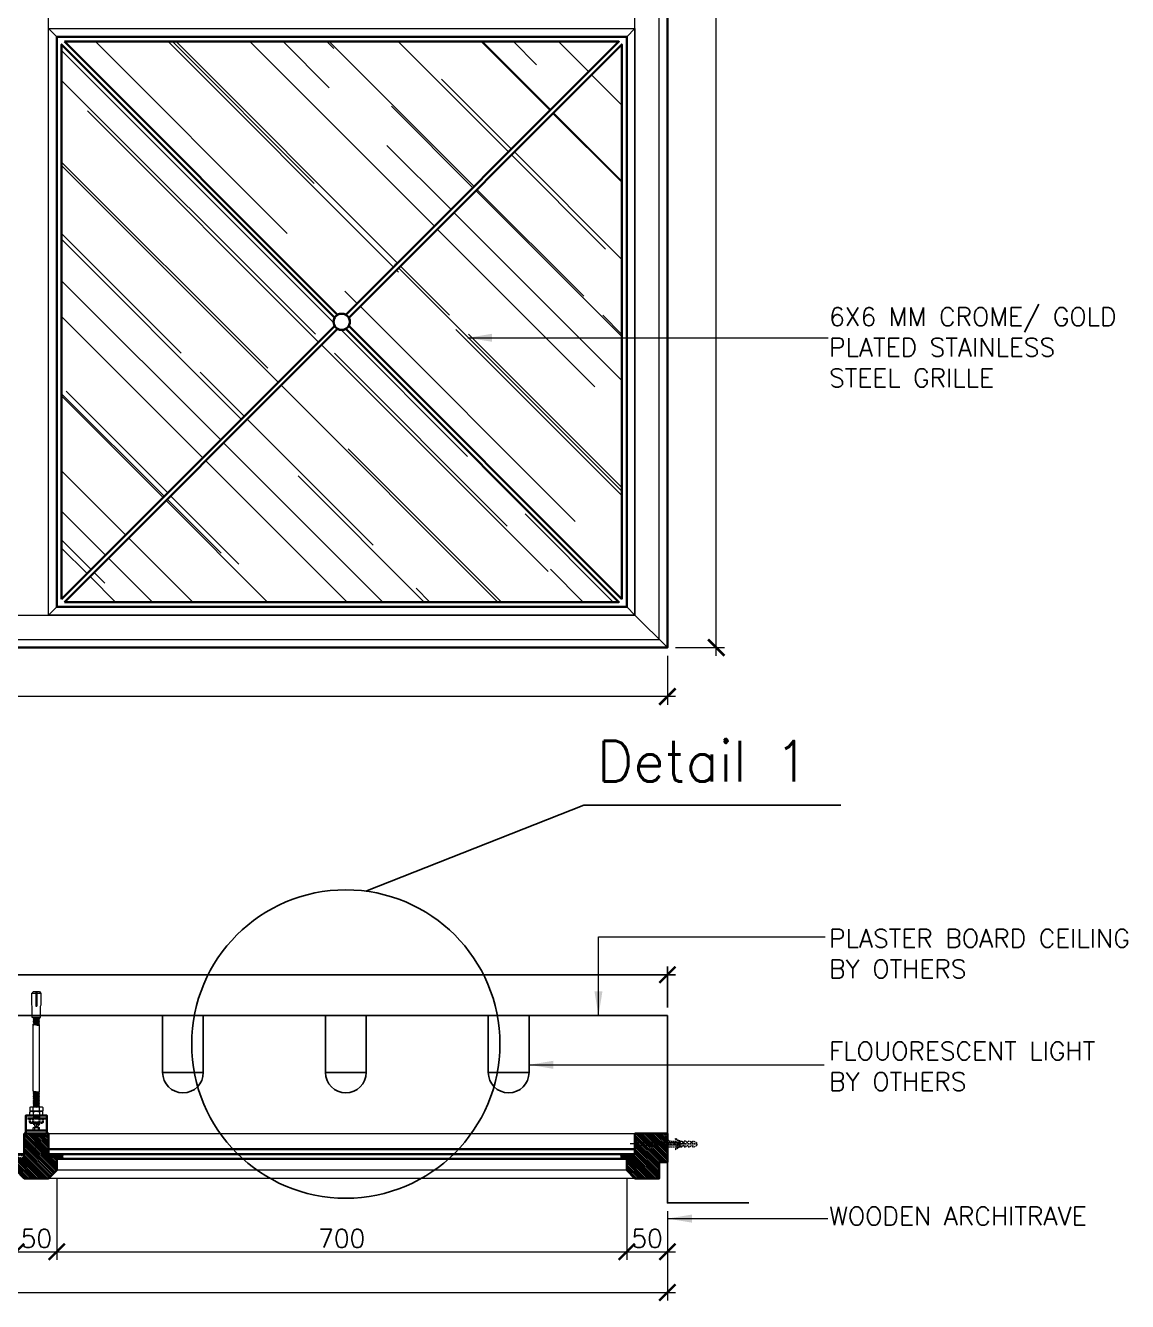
# Model space of a CAD drawing. Header units: inches. Extents: x 60936 to 69564, y 538 to 3853.
# Drawn here: x 62773 to 64127, y 740 to 2306 of the extents above; entities that cross this region are included whole.
import ezdxf

# ---------------------------------------------------------------- set-up
doc = ezdxf.new("R2010")
doc.units = ezdxf.units.IN
doc.header["$LTSCALE"] = 6
doc.header["$MEASUREMENT"] = 0
doc.header["$PDMODE"] = 35
doc.linetypes.add('DASHED2', pattern=[0.375, 0.25, -0.125])
doc.linetypes.add('HIDDEN', pattern=[0.375, 0.25, -0.125])
doc.layers.get('DEFPOINTS').update_dxf_attribs({"lineweight": 25})
for name, color, linetype, lineweight in [('CEILING', 141, 'Continuous', 30), ('DIM', 4, 'Continuous', 13), ('FURNITURE', 2, 'Continuous', 20), ('FURNITURE-1', 3, 'Continuous', 30), ('Hardware', 31, 'Continuous', 20), ('HATCH', 9, 'Continuous', 9), ('HATCH1', 4, 'Continuous', 30), ('LEADER', 42, 'Continuous', 13), ('SCREW', 4, 'Continuous', 5), ('Suspension', 4, 'Continuous', 13), ('TEXT', 250, 'Continuous', 30)]:
    doc.layers.add(name, color=color, linetype=linetype, lineweight=lineweight)
doc.styles.add('SKG-ROMANS', font='romans')
doc.dimstyles.new('SKG-10', dxfattribs={"dimscale": 10, "dimtxt": 2.25, "dimasz": 2, "dimexe": 1, "dimexo": 1, "dimgap": 0.5, "dimtad": 1, "dimdec": 0, "dimzin": 0, "dimdsep": 46, "dimtxsty": 'SKG-ROMANS', "dimblk1": 'ARCHTICK', "dimblk2": 'ARCHTICK', "dimsah": 1, "dimcen": 0.09, "dimdle": 1, "dimclrd": 256, "dimclre": 256, "dimclrt": 3, "dimadec": 0, "dimazin": 0, "dimtfac": 1, "dimtdec": 0, "dimtofl": 0, "dimtmove": 2, "dimatfit": 3, "dimldrblk": 'ARCHTICK', "dimfxl": 1, "dimtolj": 1, "dimtzin": 0, "dimlwd": -1, "dimlwe": -1, "dimarcsym": 0})
doc.dimstyles.new('SKG-T10', dxfattribs={"dimscale": 10, "dimtxt": 2.5, "dimasz": 3, "dimexe": 1, "dimexo": 1, "dimgap": 0.09, "dimtad": 0, "dimdec": 0, "dimzin": 0, "dimdsep": 46, "dimtxsty": 'SKG-ROMANS', "dimcen": 0.09, "dimdle": 1, "dimclrd": 256, "dimclre": 256, "dimclrt": 3, "dimadec": 0, "dimazin": 0, "dimtfac": 1, "dimtdec": 0, "dimtofl": 0, "dimtmove": 2, "dimatfit": 3, "dimfxl": 1, "dimtolj": 1, "dimtzin": 0, "dimlwd": -1, "dimlwe": -1, "dimarcsym": 0})
pattern_1 = [(135, (0, 452.947), (-1.060660172, -1.060660172), [])]
pattern_2 = [(45, (-61661.59, -1942.37), (84.85281, 226.27417), [1500, -200, 500, -100]), (45, (-61602.9, -1812.97), (-164.75588, 23.33452), [300, -33, 600, -75]), (45, (-61686.34, -1846.91), (320.31937, 415.07168), [800, -140, 400, -100])]

# ---------------------------------------------------------------- blocks, each defined once
blk = doc.blocks.new('X-NAIL')
at = {"layer": 'Hardware'}
for p, q in [((-1.3, 2.3), (-1.3, 2.7)), ((-1.3, 2.3), (-0.6, 2.3)), ((-1.3, 1.5), (-0.6, 1.5)), ((-1.3, 1.5), (-1.3, 1.1)), ((-0.6, 1.5), (-0.6, 2.3)), ((-0.2, 3.8), (0, 3.8)), ((-0.2, 0), (0, 0)), ((0, 0), (0, 3.8)), ((0, 2.6), (13.3, 2.6)), ((0, 1.2), (13.3, 1.2)), ((12.8, 2.6), (13, 3.1)), ((13, 3.1), (14, 1.2)), ((13.3, 2.6), (14.8, 1.9)), ((13.3, 1.2), (14.8, 1.9)), ((14, 1.2), (14.2, 1.7))]:
    blk.add_line(p, q, dxfattribs=at)
for points in [[(0, 2.7), (1, 0.7), (1.3, 1.2)], [(0, 1.1), (0.1, 1.2)], [(0.8, 2.6), (1, 3.1), (2.2, 0.7), (2.5, 1.2)], [(2, 2.6), (2.2, 3.1), (3.4, 0.7), (3.7, 1.2)], [(3.2, 2.6), (3.4, 3.1), (4.6, 0.7), (4.9, 1.2)], [(4.4, 2.6), (4.6, 3.1), (5.8, 0.7), (6.1, 1.2)], [(5.6, 2.6), (5.8, 3.1), (7, 0.7), (7.3, 1.2)], [(6.8, 2.6), (7, 3.1), (8.2, 0.7), (8.5, 1.2)], [(8, 2.6), (8.2, 3.1), (9.4, 0.7), (9.7, 1.2)], [(9.2, 2.6), (9.4, 3.1), (10.6, 0.7), (10.9, 1.2)], [(10.4, 2.6), (10.6, 3.1), (11.8, 0.7), (12.1, 1.2)], [(11.6, 2.6), (11.8, 3.1), (13, 0.7), (13.3, 1.2)]]:
    blk.add_lwpolyline(points, dxfattribs=at)
for centre, start, end in [((-0.2, 2.7), 89.9474, 179.6918), ((-0.2, 1.1), 180.3082, 270.0526)]:
    blk.add_arc(centre, 1.13, start, end, dxfattribs=at)
blk = doc.blocks.new('_ARCHTICK')
at = {"color": 0, "linetype": 'ByBlock', "ltscale": 10, "const_width": 0.15}
blk.add_lwpolyline([(-0.5, -0.5), (0.5, 0.5)], dxfattribs=at)
blk = doc.blocks.new('*D14')
at = {"layer": 'DEFPOINTS', "color": 0, "transparency": 16777216}
for p in [(62761.6, 900.8), (62811.6, 900.8), (62811.6, 800.8)]:
    blk.add_point(p, dxfattribs=at)
at = {"layer": 'DIM', "transparency": 16777216}
for p, q in [((62761.6, 890.8), (62761.6, 790.8)), ((62811.6, 890.8), (62811.6, 790.8)), ((62751.6, 800.8), (62821.6, 800.8))]:
    blk.add_line(p, q, dxfattribs=at)
at = {"layer": 'DIM', "transparency": 16777216, "xscale": 20, "yscale": 20, "zscale": 20, "rotation": 180}
blk.add_blockref('_ARCHTICK', (62761.6, 800.8), dxfattribs=at)
at = {"layer": 'DIM', "transparency": 16777216, "xscale": 20, "yscale": 20, "zscale": 20}
blk.add_blockref('_ARCHTICK', (62811.6, 800.8), dxfattribs=at)
at = {"layer": 'DIM', "color": 3, "transparency": 16777216, "insert": (62786.6, 817.1), "char_height": 22.5, "attachment_point": 5, "style": 'SKG-ROMANS'}
blk.add_mtext('\\A1;50', dxfattribs=at)
blk = doc.blocks.new('*D15')
at = {"layer": 'DEFPOINTS', "color": 0, "transparency": 16777216}
for p in [(62811.6, 900.8), (63511.6, 900.8), (63511.6, 800.8)]:
    blk.add_point(p, dxfattribs=at)
at = {"layer": 'DIM', "transparency": 16777216}
for p, q in [((62811.6, 890.8), (62811.6, 790.8)), ((63511.6, 890.8), (63511.6, 790.8)), ((62801.6, 800.8), (63521.6, 800.8))]:
    blk.add_line(p, q, dxfattribs=at)
at = {"layer": 'DIM', "transparency": 16777216, "xscale": 20, "yscale": 20, "zscale": 20, "rotation": 180}
blk.add_blockref('_ARCHTICK', (62811.6, 800.8), dxfattribs=at)
at = {"layer": 'DIM', "transparency": 16777216, "xscale": 20, "yscale": 20, "zscale": 20}
blk.add_blockref('_ARCHTICK', (63511.6, 800.8), dxfattribs=at)
at = {"layer": 'DIM', "color": 3, "transparency": 16777216, "insert": (63161.6, 817.1), "char_height": 22.5, "attachment_point": 5, "style": 'SKG-ROMANS'}
blk.add_mtext('\\A1;700', dxfattribs=at)
blk = doc.blocks.new('*D16')
at = {"layer": 'DEFPOINTS', "color": 0, "transparency": 16777216}
for p in [(63511.6, 900.8), (63561.6, 860.8), (63561.6, 800.8)]:
    blk.add_point(p, dxfattribs=at)
at = {"layer": 'DIM', "transparency": 16777216}
for p, q in [((63511.6, 890.8), (63511.6, 790.8)), ((63561.6, 850.8), (63561.6, 790.8)), ((63501.6, 800.8), (63571.6, 800.8))]:
    blk.add_line(p, q, dxfattribs=at)
at = {"layer": 'DIM', "transparency": 16777216, "xscale": 20, "yscale": 20, "zscale": 20, "rotation": 180}
blk.add_blockref('_ARCHTICK', (63511.6, 800.8), dxfattribs=at)
at = {"layer": 'DIM', "transparency": 16777216, "xscale": 20, "yscale": 20, "zscale": 20}
blk.add_blockref('_ARCHTICK', (63561.6, 800.8), dxfattribs=at)
at = {"layer": 'DIM', "color": 3, "transparency": 16777216, "insert": (63536.6, 817.1), "char_height": 22.5, "attachment_point": 5, "style": 'SKG-ROMANS'}
blk.add_mtext('\\A1;50', dxfattribs=at)
blk = doc.blocks.new('*D13')
at = {"layer": 'DEFPOINTS', "color": 0, "transparency": 16777216}
for p in [(61261.6, 860.8), (63561.6, 860.8), (63561.6, 750.8)]:
    blk.add_point(p, dxfattribs=at)
at = {"layer": 'DIM', "transparency": 16777216}
for p, q in [((61261.6, 850.8), (61261.6, 740.8)), ((63561.6, 850.8), (63561.6, 740.8)), ((61251.6, 750.8), (63571.6, 750.8))]:
    blk.add_line(p, q, dxfattribs=at)
at = {"layer": 'DIM', "transparency": 16777216, "xscale": 20, "yscale": 20, "zscale": 20, "rotation": 180}
blk.add_blockref('_ARCHTICK', (61261.6, 750.8), dxfattribs=at)
at = {"layer": 'DIM', "transparency": 16777216, "xscale": 20, "yscale": 20, "zscale": 20}
blk.add_blockref('_ARCHTICK', (63561.6, 750.8), dxfattribs=at)
at = {"layer": 'DIM', "color": 3, "transparency": 16777216, "insert": (62411.6, 767.1), "char_height": 22.5, "attachment_point": 5, "style": 'SKG-ROMANS'}
blk.add_mtext('\\A1;2300', dxfattribs=at)
blk = doc.blocks.new('A$C713616CD')
for p, q in [((0, 7), (1, 8)), ((0, 1), (0, 7)), ((0, 1), (1, 0)), ((1, 8), (24, 8)), ((1, 0), (24, 0)), ((6.5, 7), (6.5, 1)), ((18.5, 7), (18.5, 1)), ((25, 7), (24, 8)), ((25, 1), (24, 0)), ((25, 1), (25, 7))]:
    blk.add_line(p, q)
for centre, radius, start, end in [((3.3, 2.4), 5.6, 54.5153, 125.4847), ((3.3, 5.6), 5.6, 234.5153, 305.4847), ((12.5, -10.5), 18.5, 71.0754, 108.9246), ((12.5, 18.5), 18.5, 251.0754, 288.9246), ((21.8, 2.4), 5.6, 54.5153, 125.4847), ((21.8, 5.6), 5.6, 234.5153, 305.4847)]:
    blk.add_arc(centre, radius, start, end)
blk = doc.blocks.new('g.i hanger-1a')
at = {"layer": 'SCREW'}
h = blk.add_hatch(color=256, dxfattribs=at)
h.paths.add_polyline_path([(13.4, 156.3), (12.8, 156.3), (12.8, 172.6), (13.4, 172.6)])
h.paths.add_polyline_path([(12.2, 172.6), (12.8, 172.6), (12.8, 156.3), (12.2, 156.3)])
h.paths.add_polyline_path([(12.2, 174.5), (12.8, 174.5), (12.8, 172.6), (12.2, 172.6)])
h.paths.add_polyline_path([(13.4, 172.6), (12.8, 172.6), (12.8, 174.5), (13.4, 174.5)])
at = {"layer": 'CEILING', "color": 1, "linetype": 'HIDDEN'}
for p, q in [((0, 18.6), (25.6, 18.6)), ((4.8, 17.9), (5.5, 18.6)), ((4.8, 14.1), (4.8, 17.9)), ((9.9, 21.4), (9, 22.4)), ((9, 22.4), (16.6, 21.4)), ((9.9, 21.4), (9, 20.5)), ((9, 20.5), (9.9, 21.4)), ((9, 20.5), (9, 20.5)), ((9, 20.5), (16.6, 19.5)), ((9.9, 19.5), (9, 20.5)), ((9.9, 19.5), (9, 18.6)), ((9, 18.6), (9.9, 19.5)), ((9.9, 19.5), (9, 18.6)), ((9, 17.9), (9, 14.1)), ((9.9, 21.4), (15.7, 20.5)), ((9.9, 21.4), (15.7, 20.5)), ((9.9, 19.5), (15.7, 18.6)), ((9.9, 19.5), (15.7, 18.6)), ((9.9, 19.5), (15.7, 18.6)), ((16.6, 21.4), (15.7, 22.4)), ((15.7, 20.5), (16.6, 21.4)), ((15.7, 20.5), (16.6, 21.4)), ((16.6, 19.5), (15.7, 20.5)), ((15.7, 18.6), (16.6, 19.5)), ((16.6, 17.9), (16.6, 14.1)), ((20.8, 17.9), (20.1, 18.6)), ((20.8, 14.1), (20.8, 17.9)), ((4.8, 14.1), (5.5, 13.4)), ((20.1, 13.4), (5.5, 13.4)), ((9, 13.4), (16.6, 12.5)), ((9.9, 12.5), (9, 13.4)), ((9.9, 12.5), (15.7, 11.5)), ((9.9, 12.5), (15.7, 11.5)), ((9.9, 12.5), (15.7, 11.5)), ((9.9, 12.5), (9.9, 10.4)), ((15.7, 10.4), (9.9, 10.4)), ((16.6, 12.5), (15.7, 13.4)), ((15.7, 11.5), (16.6, 12.5)), ((15.7, 11.5), (16.6, 12.5)), ((15.7, 11.5), (16.6, 12.5)), ((15.7, 11.5), (15.7, 10.4)), ((20.8, 14.1), (20.1, 13.4))]:
    blk.add_line(p, q, dxfattribs=at)
at = {"layer": 'CEILING', "color": 1}
blk.add_line((9, 17.9), (9, 17.9), dxfattribs=at)
at = {"layer": 'CEILING'}
blk.add_lwpolyline([(25.6, 3.8), (25.6, 22.4), (0, 22.4), (0, 3.8)], dxfattribs=at)
blk.add_lwpolyline([(25.6, 0), (0, 0), (0, 3.8), (25.6, 3.8)], close=True, dxfattribs=at)
at = {"layer": 'CEILING', "color": 1, "linetype": 'HIDDEN'}
for centre, radius, start, end in [((6.9, 15), 3.58, 54.5153, 125.4847), ((12.8, 6.7), 11.8, 71.0754, 108.9246), ((18.7, 15), 3.58, 54.5153, 125.4847), ((6.9, 17), 3.58, 234.5153, 305.4847), ((12.8, 25.3), 11.8, 251.0754, 288.9246), ((18.7, 17), 3.58, 234.5153, 305.4847)]:
    blk.add_arc(centre, radius, start, end, dxfattribs=at)
at = {"layer": 'SCREW'}
for p, q in [((7, 158.3), (7, 172.6)), ((7, 172.6), (18.6, 172.6)), ((9, 174.5), (16.6, 174.5)), ((12.2, 174.5), (12.2, 156.3)), ((12.8, 174.5), (12.8, 156.3)), ((13.4, 174.5), (13.4, 156.3)), ((18.6, 158.3), (18.6, 172.6)), ((7.7, 156.3), (7, 158.3)), ((17.9, 156.3), (18.6, 158.3)), ((7.7, 142.5), (7.7, 156.3)), ((9, 142.5), (7.7, 142.5)), ((9.9, 141.5), (9, 142.5)), ((9, 142.5), (16.6, 141.5)), ((16.6, 142.5), (9, 142.5)), ((9.9, 141.5), (9, 140.6)), ((9, 140.6), (9.9, 141.5)), ((9.9, 141.5), (15.7, 140.6)), ((9.9, 141.5), (15.7, 140.6)), ((12.2, 156.3), (13.4, 156.3)), ((15.7, 140.6), (16.6, 141.5)), ((15.7, 140.6), (16.6, 141.5)), ((16.6, 142.5), (17.9, 142.5)), ((16.6, 141.5), (16.6, 142.5)), ((17.9, 142.5), (17.9, 156.3)), ((9, 140.6), (9, 140.6)), ((9.9, 139.6), (9, 140.6)), ((9, 140.6), (16.6, 139.6)), ((9, 138.6), (9.9, 139.6)), ((9.9, 137.7), (9, 138.6)), ((9.9, 137.7), (9, 138.6)), ((9, 138.6), (16.6, 137.7)), ((9, 138.6), (16.6, 137.7)), ((9.9, 137.7), (9, 136.7)), ((9, 136.7), (9.9, 137.7)), ((9.9, 137.7), (9, 136.7)), ((9, 136.7), (9, 136.7)), ((9.9, 135.8), (9, 136.7)), ((9, 136.7), (16.6, 135.8)), ((9, 134.8), (9.9, 135.8)), ((9.9, 133.8), (9, 134.8)), ((9, 134.8), (16.6, 133.8)), ((9, 52.3), (9, 134.4)), ((9.9, 133.8), (9, 132.9)), ((9, 132.9), (9.9, 133.8)), ((9.9, 139.6), (15.7, 138.6)), ((9.9, 137.7), (15.7, 136.7)), ((9.9, 137.7), (15.7, 136.7)), ((9.9, 137.7), (15.7, 136.7)), ((9.9, 135.8), (15.7, 134.8)), ((9.9, 133.8), (15.7, 132.9)), ((9.9, 133.8), (15.7, 132.9)), ((16.6, 139.6), (15.7, 140.6)), ((15.7, 138.6), (16.6, 139.6)), ((16.6, 137.7), (15.7, 138.6)), ((16.6, 137.7), (15.7, 138.6)), ((15.7, 136.7), (16.6, 137.7)), ((15.7, 136.7), (16.6, 137.7)), ((15.7, 136.7), (16.6, 137.7)), ((16.6, 135.8), (15.7, 136.7)), ((15.7, 134.8), (16.6, 135.8)), ((16.6, 133.8), (15.7, 134.8)), ((15.7, 132.9), (16.6, 133.8)), ((15.7, 132.9), (16.6, 133.8)), ((16.6, 51.3), (16.6, 133.4)), ((7.2, 4.5), (18.4, 4.5)), ((7.2, 3.8), (7.2, 4.5)), ((8.8, 7), (9.1, 7.4)), ((8.8, 4.5), (8.8, 7)), ((9.1, 7.4), (16.5, 7.4)), ((11.1, 8.2), (10.5, 7.7)), ((12.8, 7.4), (10.5, 7.7)), ((10.5, 7.7), (10.8, 7.4)), ((15.1, -0.6), (10.5, 0)), ((15.1, -0.6), (10.5, 0)), ((10.5, 0), (11.1, -0.6)), ((10.5, 0), (11.1, -0.6)), ((15.1, -0.6), (10.5, 0)), ((10.6, 7), (10.6, 4.5)), ((11.1, 8.9), (14.5, 8.9)), ((11.1, 8.2), (11.1, 8.9)), ((14.5, 7.7), (11.1, 8.2)), ((14.5, 7.7), (14.5, 8.9)), ((14.5, 7.7), (14.8, 7.4)), ((14.5, 0), (15.1, -0.6)), ((14.5, 0), (15.1, -0.6)), ((14.7, 6.2), (14.7, 6.2)), ((14.7, 4.3), (14.7, 4.3)), ((15, 7), (15, 4.5)), ((16.8, 7), (16.5, 7.4)), ((16.8, 4.5), (16.8, 7)), ((18.4, 3.8), (18.4, 4.5)), ((11.1, -0.6), (10.5, -1.2)), ((11.1, -0.6), (10.5, -1.2)), ((10.5, -1.2), (11.1, -1.7)), ((15.1, -1.7), (10.5, -1.2)), ((11.1, -1.7), (10.5, -2.3)), ((10.5, -2.3), (11.1, -2.9)), ((15.1, -2.9), (10.5, -2.3)), ((11.1, -2.9), (10.5, -3.5)), ((11.1, -2.9), (10.5, -3.5)), ((11.1, -2.9), (10.5, -3.5)), ((10.5, -3.5), (11.1, -4)), ((10.5, -3.5), (11.1, -4)), ((15.1, -4), (10.5, -3.5)), ((15.1, -4), (10.5, -3.5)), ((11.1, -4), (10.5, -4.6)), ((10.5, -4.6), (11.1, -5.2)), ((15.1, -5.2), (10.5, -4.6)), ((11.1, -5.2), (10.5, -5.8)), ((11.1, -5.2), (10.5, -5.8)), ((10.5, -5.8), (11.1, -6.3)), ((15.1, -6.3), (10.5, -5.8)), ((11.1, -6.3), (10.5, -6.9)), ((10.5, -6.9), (11.1, -7.5)), ((15.1, -7.5), (10.5, -6.9)), ((11.1, -7.5), (10.5, -8.1)), ((11.1, -7.5), (10.5, -8.1)), ((10.5, -8.1), (11.1, -8.6)), ((15.1, -8.6), (10.5, -8.1)), ((11.1, -8.6), (10.5, -9.2)), ((10.5, -9.2), (11.1, -9.8)), ((15.1, -9.8), (10.5, -9.2)), ((11.1, -9.8), (10.5, -10.4)), ((11.1, -9.8), (10.5, -10.4)), ((10.5, -10.4), (11.1, -10.9)), ((15.1, -10.9), (10.5, -10.4)), ((11.1, -10.9), (10.5, -11.5)), ((10.5, -11.5), (11.1, -12.1)), ((15.1, -12.1), (10.5, -11.5)), ((11.1, -12.1), (10.5, -12.7)), ((11.1, -12.1), (10.5, -12.7)), ((11.1, -12.1), (10.5, -12.7)), ((10.5, -12.7), (11.1, -13.2)), ((10.5, -12.7), (11.1, -13.2)), ((15.1, -13.2), (10.5, -12.7)), ((15.1, -13.2), (10.5, -12.7)), ((11.1, -13.2), (10.5, -13.8)), ((15.1, -14.4), (10.5, -13.8)), ((12.9, -17.6), (10.5, -13.8)), ((14.5, -1.2), (11.1, -0.6)), ((14.5, -1.2), (11.1, -0.6)), ((14.5, -2.3), (11.1, -1.7)), ((14.5, -3.5), (11.1, -2.9)), ((14.5, -3.5), (11.1, -2.9)), ((14.5, -3.5), (11.1, -2.9)), ((14.5, -4.6), (11.1, -4)), ((14.5, -5.8), (11.1, -5.2)), ((14.5, -5.8), (11.1, -5.2)), ((14.5, -6.9), (11.1, -6.3)), ((14.5, -8.1), (11.1, -7.5)), ((14.5, -8.1), (11.1, -7.5)), ((14.5, -9.2), (11.1, -8.6)), ((14.5, -10.4), (11.1, -9.8)), ((14.5, -10.4), (11.1, -9.8)), ((14.5, -11.5), (11.1, -10.9)), ((14.5, -12.7), (11.1, -12.1)), ((14.5, -12.7), (11.1, -12.1)), ((14.5, -12.7), (11.1, -12.1)), ((14.5, -13.8), (11.1, -13.2)), ((15.1, -14.4), (12.9, -17.6)), ((15.1, -0.6), (14.5, -1.2)), ((14.5, -1.2), (15.1, -0.6)), ((14.5, -1.2), (15.1, -1.7)), ((15.1, -1.7), (14.5, -2.3)), ((14.5, -2.3), (15.1, -2.9)), ((14.5, -3.5), (15.1, -2.9)), ((15.1, -2.9), (14.5, -3.5)), ((14.5, -3.5), (15.1, -2.9)), ((14.5, -3.5), (15.1, -4)), ((14.5, -3.5), (15.1, -4)), ((15.1, -4), (14.5, -4.6)), ((14.5, -4.6), (15.1, -5.2)), ((15.1, -5.2), (14.5, -5.8)), ((14.5, -5.8), (15.1, -5.2)), ((14.5, -5.8), (15.1, -6.3)), ((15.1, -6.3), (14.5, -6.9)), ((14.5, -6.9), (15.1, -7.5)), ((15.1, -7.5), (14.5, -8.1)), ((14.5, -8.1), (15.1, -7.5)), ((14.5, -8.1), (15.1, -8.6)), ((15.1, -8.6), (14.5, -9.2)), ((14.5, -9.2), (15.1, -9.8)), ((15.1, -9.8), (14.5, -10.4)), ((14.5, -10.4), (15.1, -9.8)), ((14.5, -10.4), (15.1, -10.9)), ((15.1, -10.9), (14.5, -11.5)), ((14.5, -11.5), (15.1, -12.1)), ((14.5, -12.7), (15.1, -12.1)), ((15.1, -12.1), (14.5, -12.7)), ((14.5, -12.7), (15.1, -12.1)), ((14.5, -12.7), (15.1, -13.2)), ((14.5, -12.7), (15.1, -13.2)), ((15.1, -13.2), (14.5, -13.8)), ((14.5, -13.8), (15.1, -14.4)), ((15.1, -0.6), (15.1, -0.6)), ((15.1, -5.2), (15.1, -5.2)), ((15.1, -7.5), (15.1, -7.5)), ((15.1, -9.8), (15.1, -9.8)), ((15.1, -12.1), (15.1, -12.1))]:
    blk.add_line(p, q, dxfattribs=at)
for centre, radius, start, end in [((6.5, 175), 2.49, 281.9471, 348.0529), ((19.1, 175), 2.49, 191.9471, 258.0529), ((9.7, 6), 1.33, 48.5738, 131.4262), ((12.8, -0.6), 8, 73.7398, 106.2602), ((15.9, 6), 1.33, 48.5738, 131.4262)]:
    blk.add_arc(centre, radius, start, end, dxfattribs=at)
at = {"layer": 'Suspension'}
for p, q in [((9.9, 51.3), (9, 52.3)), ((9, 52.3), (16.6, 51.3)), ((9, 50.4), (9.9, 51.3)), ((9.9, 49.4), (9, 50.4)), ((9.9, 49.4), (9, 50.4)), ((9, 50.4), (16.6, 49.4)), ((9, 50.4), (16.6, 49.4)), ((9.9, 49.4), (9, 48.5)), ((9, 48.5), (9.9, 49.4)), ((9.9, 49.4), (9, 48.5)), ((9, 48.5), (9, 48.5)), ((9.9, 47.5), (9, 48.5)), ((9, 48.5), (16.6, 47.5)), ((9, 46.5), (9.9, 47.5)), ((9.9, 51.3), (15.7, 50.4)), ((9.9, 49.4), (15.7, 48.5)), ((9.9, 49.4), (15.7, 48.5)), ((9.9, 49.4), (15.7, 48.5)), ((9.9, 47.5), (15.7, 46.5)), ((15.7, 50.4), (16.6, 51.3)), ((16.6, 49.4), (15.7, 50.4)), ((16.6, 49.4), (15.7, 50.4)), ((15.7, 48.5), (16.6, 49.4)), ((15.7, 48.5), (16.6, 49.4)), ((15.7, 48.5), (16.6, 49.4)), ((16.6, 47.5), (15.7, 48.5)), ((15.7, 46.5), (16.6, 47.5)), ((9.9, 45.6), (9, 46.5)), ((9, 46.5), (16.6, 45.6)), ((9.9, 45.6), (9, 44.6)), ((9, 44.6), (9.9, 45.6)), ((9, 44.6), (9, 44.6)), ((9, 44.6), (16.6, 43.7)), ((9.9, 43.7), (9, 44.6)), ((9.9, 43.7), (9, 44.6)), ((9.9, 43.7), (9, 42.7)), ((9, 42.7), (9.9, 43.7)), ((9.9, 43.7), (9, 42.7)), ((9, 42.7), (9, 42.7)), ((9.9, 41.7), (9, 42.7)), ((9, 42.7), (16.6, 41.7)), ((9, 40.8), (9.9, 41.7)), ((9.9, 39.8), (9, 40.8)), ((9, 40.8), (16.6, 39.8)), ((9.9, 39.8), (9, 38.9)), ((9, 38.9), (9.9, 39.8)), ((9, 38.9), (9, 38.9)), ((9, 38.9), (16.6, 37.9)), ((9.9, 37.9), (9, 38.9)), ((9.9, 37.9), (9, 36.9)), ((9, 36.9), (9.9, 37.9)), ((9.9, 37.9), (9, 36.9)), ((9, 36.9), (9, 36.9)), ((9.9, 36), (9, 36.9)), ((9, 36.9), (16.6, 36)), ((9, 35), (9.9, 36)), ((9.9, 34.1), (9, 35)), ((9, 35), (16.6, 34.1)), ((9.9, 34.1), (9, 33.1)), ((9, 33.1), (9.9, 34.1)), ((9, 33.1), (9, 33.1)), ((9, 33.1), (12.8, 32.6)), ((9.4, 32.6), (9, 33.1)), ((9.9, 45.6), (15.7, 44.6)), ((9.9, 45.6), (15.7, 44.6)), ((9.9, 43.7), (15.7, 42.7)), ((9.9, 43.7), (15.7, 42.7)), ((9.9, 43.7), (15.7, 42.7)), ((9.9, 41.7), (15.7, 40.8)), ((9.9, 39.8), (15.7, 38.9)), ((9.9, 39.8), (15.7, 38.9)), ((9.9, 37.9), (15.7, 36.9)), ((9.9, 37.9), (15.7, 36.9)), ((9.9, 37.9), (15.7, 36.9)), ((9.9, 36), (15.7, 35)), ((9.9, 34.1), (15.7, 33.1)), ((9.9, 34.1), (15.7, 33.1)), ((16.6, 45.6), (15.7, 46.5)), ((15.7, 44.6), (16.6, 45.6)), ((15.7, 44.6), (16.6, 45.6)), ((16.6, 43.7), (15.7, 44.6)), ((15.7, 42.7), (16.6, 43.7)), ((15.7, 42.7), (16.6, 43.7)), ((15.7, 42.7), (16.6, 43.7)), ((16.6, 41.7), (15.7, 42.7)), ((15.7, 40.8), (16.6, 41.7)), ((16.6, 39.8), (15.7, 40.8)), ((15.7, 38.9), (16.6, 39.8)), ((15.7, 38.9), (16.6, 39.8)), ((16.6, 37.9), (15.7, 38.9)), ((15.7, 36.9), (16.6, 37.9)), ((15.7, 36.9), (16.6, 37.9)), ((15.7, 36.9), (16.6, 37.9)), ((16.6, 36), (15.7, 36.9)), ((15.7, 35), (16.6, 36)), ((16.6, 34.1), (15.7, 35)), ((15.7, 33.1), (16.6, 34.1)), ((15.7, 33.1), (16.6, 34.1)), ((16.1, 32.6), (15.7, 33.1))]:
    blk.add_line(p, q, dxfattribs=at)
at = {"layer": 'Suspension', "xscale": 0.6399999999994179, "yscale": 0.6399999999994179, "zscale": 0.6399999999994179, "rotation": 180}
blk.add_blockref('A$C713616CD', (20.8, 32.6), dxfattribs=at)
at = {"layer": 'Suspension', "extrusion": (0, 0, -1), "xscale": 0.6399999999994179, "yscale": 0.6399999999994179, "zscale": -0.6400000000000001}
blk.add_blockref('A$C713616CD', (-20.8, 22.4), dxfattribs=at)
blk = doc.blocks.new('*D42')
at = {"color": 2, "transparency": 16777216}
for p, q in [((61261.6, 1100.8), (61261.6, 1150.8)), ((63561.6, 1100.8), (63561.6, 1150.8)), ((61251.6, 1140.8), (63571.6, 1140.8))]:
    blk.add_line(p, q, dxfattribs=at)
at = {"layer": 'DEFPOINTS', "color": 0, "transparency": 16777216}
for p in [(63561.6, 1140.8), (61261.6, 1090.8), (63561.6, 1090.8)]:
    blk.add_point(p, dxfattribs=at)
at = {"color": 2, "transparency": 16777216, "xscale": 20, "yscale": 20, "zscale": 20, "rotation": 180}
blk.add_blockref('_ARCHTICK', (61261.6, 1140.8), dxfattribs=at)
at = {"color": 2, "transparency": 16777216, "xscale": 20, "yscale": 20, "zscale": 20}
blk.add_blockref('_ARCHTICK', (63561.6, 1140.8), dxfattribs=at)
at = {"color": 2, "transparency": 16777216, "insert": (62411.6, 1163.3), "char_height": 25, "attachment_point": 5, "style": 'SKG-ROMANS'}
blk.add_mtext('\\A1;2300 structure', dxfattribs=at)
blk = doc.blocks.new('nail-B1')
at = {"layer": 'SCREW', "linetype": 'HIDDEN'}
for p, q in [((2.3, 52.6), (2.5, 53.2)), ((2.5, 52.3), (2.3, 52.6)), ((2.3, 49.8), (2.5, 50.4)), ((2.5, 49.5), (2.3, 49.8)), ((2.3, 47), (2.5, 47.6)), ((2.5, 53.2), (4.9, 54.5)), ((5.2, 53.7), (2.5, 52.3)), ((2.5, 52.3), (2.5, 50.4)), ((2.5, 50.4), (5.6, 52.1)), ((5.6, 51.1), (2.5, 49.5)), ((2.5, 49.5), (2.5, 47.6)), ((2.5, 47.6), (5.6, 49.2)), ((5.6, 48.3), (2.5, 46.6)), ((3.2, 54.6), (2.8, 53.4)), ((3, 54.9), (3.2, 55.5)), ((3.2, 54.6), (3, 54.9)), ((5.6, 52.6), (3.1, 52.6)), ((4.1, 56), (3.2, 54.6)), ((3.2, 55.5), (4.1, 56)), ((4.1, 57.1), (3.6, 55.7)), ((4.9, 54.5), (4.1, 57.1)), ((4.9, 54.5), (5.5, 54.4)), ((5.5, 54.4), (5.2, 53.7)), ((5.2, 53.7), (5.6, 52.6)), ((5.6, 52.6), (5.6, 52.1)), ((5.6, 52.1), (5.8, 51.7)), ((5.8, 51.7), (5.6, 51.1)), ((5.6, 51.1), (5.6, 49.2)), ((5.6, 49.2), (5.8, 48.9)), ((5.8, 48.9), (5.6, 48.3)), ((5.6, 48.3), (5.6, 46.4)), ((2.5, 46.6), (2.3, 47)), ((2.3, 44.2), (2.5, 44.8)), ((2.5, 43.8), (2.3, 44.2)), ((2.3, 41.3), (2.5, 41.9)), ((2.5, 41), (2.3, 41.3)), ((2.3, 38.5), (2.5, 39.1)), ((2.5, 38.2), (2.3, 38.5)), ((2.3, 35.7), (2.5, 36.3)), ((2.5, 35.4), (2.3, 35.7)), ((2.3, 32.9), (2.5, 33.5)), ((2.5, 32.5), (2.3, 32.9)), ((2.5, 46.6), (2.5, 44.8)), ((2.5, 44.8), (5.6, 46.4)), ((5.6, 45.5), (2.5, 43.8)), ((2.5, 43.8), (2.5, 41.9)), ((2.5, 41.9), (5.6, 43.6)), ((5.6, 42.7), (2.5, 41)), ((2.5, 41), (2.5, 39.1)), ((2.5, 39.1), (5.6, 40.8)), ((5.6, 39.8), (2.5, 38.2)), ((2.5, 38.2), (2.5, 36.3)), ((2.5, 36.3), (5.6, 38)), ((5.6, 37), (2.5, 35.4)), ((2.5, 35.4), (2.5, 33.5)), ((2.5, 33.5), (5.6, 35.1)), ((5.6, 34.2), (2.5, 32.5)), ((2.5, 32.5), (2.5, 30.6)), ((2.5, 30.6), (5.6, 32.3)), ((5.6, 31.4), (2.5, 29.7)), ((5.6, 46.4), (5.8, 46.1)), ((5.8, 46.1), (5.6, 45.5)), ((5.6, 45.5), (5.6, 43.6)), ((5.6, 43.6), (5.8, 43.3)), ((5.8, 43.3), (5.6, 42.7)), ((5.6, 42.7), (5.6, 40.8)), ((5.6, 40.8), (5.8, 40.4)), ((5.8, 40.4), (5.6, 39.8)), ((5.6, 39.8), (5.6, 38)), ((5.6, 38), (5.8, 37.6)), ((5.8, 37.6), (5.6, 37)), ((5.6, 37), (5.6, 35.1)), ((5.6, 35.1), (5.8, 34.8)), ((5.8, 34.8), (5.6, 34.2)), ((5.6, 34.2), (5.6, 32.3)), ((5.6, 32.3), (5.8, 32)), ((5.8, 32), (5.6, 31.4)), ((5.6, 31.4), (5.6, 29.5)), ((2.3, 30), (2.5, 30.6)), ((2.5, 29.7), (2.3, 30)), ((2.3, 27.2), (2.5, 27.8)), ((2.5, 26.9), (2.3, 27.2)), ((2.3, 24.4), (2.5, 25)), ((2.5, 24.1), (2.3, 24.4)), ((2.3, 21.6), (2.5, 22.2)), ((2.5, 21.2), (2.3, 21.6)), ((2.3, 18.7), (2.5, 19.3)), ((2.5, 18.4), (2.3, 18.7)), ((2.3, 15.9), (2.5, 16.5)), ((2.5, 15.6), (2.3, 15.9)), ((2.5, 29.7), (2.5, 27.8)), ((2.5, 27.8), (5.6, 29.5)), ((5.6, 28.5), (2.5, 26.9)), ((2.5, 26.9), (2.5, 25)), ((2.5, 25), (5.6, 26.7)), ((5.6, 25.7), (2.5, 24.1)), ((2.5, 24.1), (2.5, 22.2)), ((2.5, 22.2), (5.6, 23.8)), ((5.6, 22.9), (2.5, 21.2)), ((2.5, 21.2), (2.5, 19.3)), ((2.5, 19.3), (5.6, 21)), ((5.6, 20.1), (2.5, 18.4)), ((2.5, 18.4), (2.5, 16.5)), ((2.5, 16.5), (5.6, 18.2)), ((5.6, 17.2), (2.5, 15.6)), ((5.6, 29.5), (5.8, 29.1)), ((5.8, 29.1), (5.6, 28.5)), ((5.6, 28.5), (5.6, 26.7)), ((5.6, 26.7), (5.8, 26.3)), ((5.8, 26.3), (5.6, 25.7)), ((5.6, 25.7), (5.6, 23.8)), ((5.6, 23.8), (5.8, 23.5)), ((5.8, 23.5), (5.6, 22.9)), ((5.6, 22.9), (5.6, 21)), ((5.6, 21), (5.8, 20.7)), ((5.8, 20.7), (5.6, 20.1)), ((5.6, 20.1), (5.6, 18.2)), ((5.6, 18.2), (5.8, 17.8)), ((5.8, 17.8), (5.6, 17.2)), ((5.6, 17.2), (5.6, 15.4)), ((2, 4.5), (0, 0)), ((0, 0), (3.5, 0)), ((1.9, 12.7), (2.4, 13.7)), ((2.2, 12.4), (1.9, 12.7)), ((2.2, 12.7), (2, 11.4)), ((2, 11.4), (6.1, 11.4)), ((2, 11.4), (2, 4.5)), ((6.1, 4.5), (2, 4.5)), ((5.6, 14.6), (2.2, 12.7)), ((2.4, 13.7), (5.6, 15.5)), ((2.5, 15), (2.4, 13.7)), ((2.5, 15.6), (2.5, 15)), ((2.5, 15), (4.7, 15)), ((3.5, 1.8), (4.7, 1.8)), ((3.5, 0), (3.5, 1.8)), ((4.7, 1.8), (4.7, 0)), ((4.7, 0), (8.1, 0)), ((5.6, 15.5), (5.8, 15.1)), ((5.8, 15.1), (5.6, 14.6)), ((6.1, 11.4), (5.6, 14.6)), ((6.1, 4.5), (6.1, 11.4)), ((8.1, 0), (6.1, 4.5))]:
    blk.add_line(p, q, dxfattribs=at)
at = {"layer": 'SCREW'}
for p, q in [((4.1, 61.2), (4.1, 53.7)), ((4.1, 2.9), (4.1, -5.6))]:
    blk.add_line(p, q, dxfattribs=at)
blk = doc.blocks.new('wallplug-1')
at = {"layer": 'SCREW', "linetype": 'DASHED2'}
for p, q in [((-7.9, 30.6), (-7.8, 33)), ((-7.8, 33), (-5.9, 36)), ((-4.8, 36), (-5.9, 36)), ((-4.8, 36), (-4.8, 8.1)), ((-4.2, 36), (-4.2, 8.1)), ((-4.2, 36), (-3.1, 36)), ((-1.2, 33), (-3.1, 36)), ((-1.1, 30.6), (-1.2, 33)), ((-8.2, 25.5), (-8, 28.1)), ((-6.6, 26), (-8.2, 25.5)), ((-8.2, 22.8), (-6.5, 23.7)), ((-8.2, 20.5), (-8.2, 22.8)), ((-6.4, 21), (-8.2, 20.5)), ((-8, 28.1), (-6.7, 28.8)), ((-6.5, 31), (-7.9, 30.6)), ((-7.9, 17.7), (-6.5, 18.7)), ((-7.9, 16.9), (-7.9, 17.7)), ((-7.9, 15.9), (-7.9, 16.9)), ((-7.4, 16), (-7.9, 15.9)), ((-6.7, 16.2), (-7.4, 16)), ((-6.7, 28.8), (-6.5, 31)), ((-6.5, 16.2), (-6.7, 16.2)), ((-6.5, 23.7), (-6.6, 26)), ((-6.5, 18.7), (-6.4, 21)), ((-6.3, 15.1), (-6.5, 16.2)), ((-2.7, 15.1), (-2.5, 16.2)), ((-2.5, 18.7), (-2.6, 21)), ((-2.6, 21), (-0.8, 20.5)), ((-2.5, 31), (-1.1, 30.6)), ((-2.3, 28.8), (-2.5, 31)), ((-2.5, 23.7), (-2.4, 26)), ((-0.8, 22.8), (-2.5, 23.7)), ((-1.1, 17.7), (-2.5, 18.7)), ((-2.5, 16.2), (-2.3, 16.2)), ((-2.4, 26), (-0.8, 25.5)), ((-1, 28.1), (-2.3, 28.8)), ((-2.3, 16.2), (-1.6, 16)), ((-1.6, 16), (-1.1, 15.9)), ((-1.1, 16.9), (-1.1, 17.7)), ((-1.1, 15.9), (-1.1, 16.9)), ((-0.8, 25.5), (-1, 28.1)), ((-0.8, 20.5), (-0.8, 22.8)), ((-10.7, 9.7), (-11.3, 10.4)), ((-8.1, 3.9), (-9, 0)), ((-9, 0), (-4.5, 0)), ((-8.2, 0), (-7.9, 10.9)), ((-7.9, 10.9), (-6.8, 11.2)), ((-6.8, 14.8), (-6.3, 15.1)), ((-6.8, 11.2), (-6.8, 14.8)), ((-4.8, 8.1), (-4.5, 8.1)), ((-4.2, 8.1), (-4.5, 8.1)), ((0, 0), (-4.5, 0)), ((-2.2, 14.8), (-2.7, 15.1)), ((-2.2, 11.2), (-2.2, 14.8)), ((-1.1, 10.9), (-2.2, 11.2)), ((-0.8, 0), (-1.1, 10.9)), ((-0.9, 3.9), (0, 0)), ((1.7, 9.7), (2.3, 10.4))]:
    blk.add_line(p, q, dxfattribs=at)
for centre, start, end in [((-22.8, 20.4), 319.0735, 346.9675), ((-22.2, 19.7), 319.0735, 345.7344), ((13.2, 19.7), 194.2656, 220.9265), ((13.8, 20.4), 193.0325, 220.9265)]:
    blk.add_arc(centre, 15.3, start, end, dxfattribs=at)
blk = doc.blocks.new('Ggille')
at = {"layer": 'HATCH'}
h = blk.add_hatch(dxfattribs=at)
h.set_pattern_fill('AR-RROOF', color=256, scale=100, angle=45, style=0)
h.set_pattern_definition(pattern_2)
edge = h.paths.add_edge_path()
edge.add_line((-344, -340.5), (-344, 340.5))
edge.add_line((-344, 340.5), (-8.6, 5.1))
edge.add_arc((0, 0), 10, 149.4775, 210.5225)
edge.add_line((-8.6, -5.1), (-344, -340.5))
h = blk.add_hatch(dxfattribs=at)
h.set_pattern_fill('AR-RROOF', color=256, scale=100, angle=45, style=0)
h.set_pattern_definition(pattern_2)
edge = h.paths.add_edge_path()
edge.add_line((340.5, 344), (-340.5, 344))
edge.add_line((-340.5, 344), (-5.1, 8.6))
edge.add_arc((0, 0), 10, 59.4775, 120.5225, ccw=False)
edge.add_line((5.1, 8.6), (340.5, 344))
h = blk.add_hatch(dxfattribs=at)
h.set_pattern_fill('AR-RROOF', color=256, scale=100, angle=45, style=0)
h.set_pattern_definition(pattern_2)
edge = h.paths.add_edge_path()
edge.add_line((344, -340.5), (344, 340.5))
edge.add_line((344, 340.5), (8.6, 5.1))
edge.add_arc((0, 0), 10, -30.5225, 30.5225, ccw=False)
edge.add_line((8.6, -5.1), (344, -340.5))
h = blk.add_hatch(dxfattribs=at)
h.set_pattern_fill('AR-RROOF', color=256, scale=100, angle=45, style=0)
h.set_pattern_definition(pattern_2)
edge = h.paths.add_edge_path()
edge.add_line((340.5, -344), (-340.5, -344))
edge.add_line((-340.5, -344), (-5.1, -8.6))
edge.add_arc((0, 0), 10, 239.4775, 300.5225)
edge.add_line((5.1, -8.6), (340.5, -344))
at = {"layer": 'CEILING'}
for points in [[(-344, -340.5), (-344, 340.5), (-8.6, 5.1, 0.272842), (-8.6, -5.1)], [(340.5, 344), (-340.5, 344), (-5.1, 8.6, -0.272842), (5.1, 8.6)], [(344, -340.5), (344, 340.5), (8.6, 5.1, -0.272842), (8.6, -5.1)], [(340.5, -344), (-340.5, -344), (-5.1, -8.6, 0.272842), (5.1, -8.6)]]:
    blk.add_lwpolyline(points, format="xyb", close=True, dxfattribs=at)
blk.add_circle((0, 0), 10, dxfattribs=at)
at = {"layer": 'FURNITURE'}
blk.add_lwpolyline([(-360, -360), (360, -360), (360, 360), (-360, 360)], close=True, dxfattribs=at)
for points in [[(-350, 350), (-360, 360)], [(350, 350), (360, 360)], [(-350, -350), (-360, -360)], [(350, -350), (360, -360)]]:
    blk.add_lwpolyline(points, dxfattribs=at)
at = {"layer": 'FURNITURE-1'}
blk.add_lwpolyline([(-350, -350), (350, -350), (350, 350), (-350, 350)], close=True, dxfattribs=at)
blk = doc.blocks.new('*D83')
at = {"layer": 'DEFPOINTS', "color": 0, "transparency": 16777216}
for p in [(61261.6, 1542.4), (63561.6, 1542.4), (61261.6, 1482.4)]:
    blk.add_point(p, dxfattribs=at)
at = {"layer": 'DIM', "transparency": 16777216}
for p, q in [((61261.6, 1532.4), (61261.6, 1472.4)), ((63561.6, 1532.4), (63561.6, 1472.4)), ((63571.6, 1482.4), (61251.6, 1482.4))]:
    blk.add_line(p, q, dxfattribs=at)
at = {"layer": 'DIM', "transparency": 16777216, "xscale": 20, "yscale": 20, "zscale": 20, "rotation": 180}
blk.add_blockref('_ARCHTICK', (61261.6, 1482.4), dxfattribs=at)
at = {"layer": 'DIM', "transparency": 16777216, "xscale": 20, "yscale": 20, "zscale": 20}
blk.add_blockref('_ARCHTICK', (63561.6, 1482.4), dxfattribs=at)
at = {"layer": 'DIM', "color": 3, "transparency": 16777216, "insert": (62411.6, 1498.6), "char_height": 22.5, "attachment_point": 5, "style": 'SKG-ROMANS'}
blk.add_mtext('\\A1;2300', dxfattribs=at)
blk = doc.blocks.new('*D84')
at = {"layer": 'DEFPOINTS', "color": 0, "transparency": 16777216}
for p in [(63561.6, 3842.4), (63621.6, 3842.4), (63561.6, 1542.4)]:
    blk.add_point(p, dxfattribs=at)
at = {"layer": 'DIM', "transparency": 16777216}
for p, q in [((63571.6, 3842.4), (63631.6, 3842.4)), ((63621.6, 1532.4), (63621.6, 3852.4)), ((63571.6, 1542.4), (63631.6, 1542.4))]:
    blk.add_line(p, q, dxfattribs=at)
at = {"layer": 'DIM', "transparency": 16777216, "xscale": 20, "yscale": 20, "zscale": 20}
for p, rotation in [((63621.6, 3842.4), 90), ((63621.6, 1542.4), 270)]:
    blk.add_blockref('_ARCHTICK', p, dxfattribs=dict(at, rotation=rotation))
at = {"layer": 'DIM', "color": 3, "transparency": 16777216, "insert": (63605.3, 2692.4), "char_height": 22.5, "attachment_point": 5, "rotation": 90, "style": 'SKG-ROMANS'}
blk.add_mtext('\\A1;2300', dxfattribs=at)

msp = doc.modelspace()

# ---------------------------------------------------------------- hatches: boundary and pattern name
at = {"layer": 'HATCH'}
h = msp.add_hatch(dxfattribs=at)
h.set_pattern_fill('ANSI31', color=256, scale=12, angle=90, style=0)
h.set_pattern_definition(pattern_1)
h.paths.add_polyline_path([(62761.6, 916.8), (62761.6, 916.9), (62762.4, 916.9), (62762.6, 916.4), (62762.8, 916.9), (62763.6, 916.9), (62763.8, 916.4), (62764, 916.9), (62764.8, 916.9), (62765, 916.4), (62765.2, 916.9), (62766, 916.9), (62766.2, 916.4), (62766.4, 916.9), (62767.2, 916.9), (62767.4, 916.4), (62767.6, 916.9), (62768.4, 916.9), (62768.6, 916.4), (62768.8, 916.9), (62769.4, 917.2), (62769.6, 916.9), (62769.8, 917.4), (62770.4, 917.6), (62768.8, 918.4), (62768.6, 918.8), (62768.4, 918.4), (62767.6, 918.4), (62767.4, 918.8), (62767.2, 918.4), (62766.4, 918.4), (62766.2, 918.8), (62766, 918.4), (62765.2, 918.4), (62765, 918.8), (62764.8, 918.4), (62764, 918.4), (62763.8, 918.8), (62763.6, 918.4), (62762.8, 918.4), (62762.6, 918.8), (62762.4, 918.4), (62761.6, 918.4), (62761.6, 918.4), (62761.6, 920.8), (62770.6, 920.8), (62771.6, 920.8), (62771.6, 945.8), (62801.6, 945.8), (62801.6, 920.8), (62811.6, 920.8), (62811.6, 918.4), (62811.6, 918.4), (62810.8, 918.4), (62810.6, 918.8), (62810.4, 918.4), (62809.6, 918.4), (62809.4, 918.8), (62809.2, 918.4), (62808.4, 918.4), (62808.2, 918.8), (62808, 918.4), (62807.2, 918.4), (62807, 918.8), (62806.8, 918.4), (62806, 918.4), (62805.8, 918.8), (62805.6, 918.4), (62804.8, 918.4), (62804.6, 918.8), (62804.4, 918.4), (62802.8, 917.6), (62803.4, 917.4), (62803.6, 916.9), (62803.8, 917.2), (62804.4, 916.9), (62804.6, 916.4), (62804.8, 916.9), (62805.6, 916.9), (62805.8, 916.4), (62806, 916.9), (62806.8, 916.9), (62807, 916.4), (62807.2, 916.9), (62808, 916.9), (62808.2, 916.4), (62808.4, 916.9), (62809.2, 916.9), (62809.4, 916.4), (62809.6, 916.9), (62810.4, 916.9), (62810.6, 916.4), (62810.8, 916.9), (62811.6, 916.9), (62811.6, 916.8), (62811.6, 914.8), (62811.6, 900.8), (62801.6, 890.8), (62771.6, 890.8), (62761.6, 900.8)])
h = msp.add_hatch(dxfattribs=at)
h.set_pattern_fill('ANSI31', color=256, scale=12, angle=90, style=0)
h.set_pattern_definition(pattern_1)
h.paths.add_polyline_path([(63551.6, 945.8), (63521.6, 945.8), (63521.6, 920.8), (63511.6, 920.8), (63511.6, 900.8), (63521.6, 890.8), (63551.6, 890.8), (63551.6, 910.8), (63561.6, 910.8), (63561.6, 945.8)])
h = msp.add_hatch(dxfattribs=at)
h.set_pattern_fill('ANSI31', color=256, scale=10, style=0)
h.set_pattern_definition([(135, (91385.4442, -7142.8568), (0.883883476, 0.883883476), [])])
h.paths.add_polyline_path([(62811.6, 920.8), (62817.6, 920.8), (62817.6, 914.8), (62811.6, 914.8)])
h = msp.add_hatch(dxfattribs=at)
h.set_pattern_fill('ANSI31', color=256, scale=10, style=0)
h.set_pattern_definition([(45, (34937.7431, -7142.8568), (-0.883883476, 0.883883476), [])])
h.paths.add_polyline_path([(63511.6, 920.8), (63505.6, 920.8), (63505.6, 914.8), (63511.6, 914.8)])

# ---------------------------------------------------------------- linework, layer by layer
for p, q in [((63191.4, 1243.5), (63458.9, 1348.9)), ((63458.9, 1348.9), (63774.6, 1348.9))]:
    msp.add_line(p, q)
at = {"color": 5}
msp.add_lwpolyline([(61161.6, 860.8), (61261.6, 860.8), (61261.6, 1090.8), (63561.6, 1090.8), (63561.6, 860.8), (63661.6, 860.8)], dxfattribs=at)
for points in [[(62991.6, 1090.8), (62941.6, 1090.8), (62941.6, 1020.8), (62991.6, 1020.8)], [(63141.6, 1090.8), (63191.6, 1090.8), (63191.6, 1020.8), (63141.6, 1020.8)], [(63341.6, 1090.8), (63391.6, 1090.8), (63391.6, 1020.8), (63341.6, 1020.8)]]:
    msp.add_lwpolyline(points, close=True)
msp.add_circle((63166.6, 1055.8), 189.3)
for centre in [(62966.6, 1020.8), (63166.6, 1020.8), (63366.6, 1020.8)]:
    msp.add_arc(centre, 25, 180, 0)
at = {"layer": 'FURNITURE'}
for p, q in [((62801.6, 945.8), (63166.6, 945.8)), ((63166.6, 945.8), (63521.6, 945.8)), ((63166.6, 900.8), (62811.6, 900.8)), ((63511.6, 900.8), (63166.6, 900.8)), ((63166.6, 890.8), (62801.6, 890.8)), ((63521.6, 890.8), (63166.6, 890.8))]:
    msp.add_line(p, q, dxfattribs=at)
for points in [[(61271.6, 1552.4), (63551.6, 1552.4), (63551.6, 3832.4), (61271.6, 3832.4)], [(61301.6, 1582.4), (63521.6, 1582.4), (63521.6, 3802.4), (61301.6, 3802.4)]]:
    msp.add_lwpolyline(points, close=True, dxfattribs=at)
for points in [[(62801.6, 1582.4), (62801.6, 3802.4)], [(63561.6, 1542.4), (63521.6, 1582.4)]]:
    msp.add_lwpolyline(points, dxfattribs=at)
at = {"layer": 'FURNITURE-1'}
for points in [[(61261.6, 1542.4), (63561.6, 1542.4), (63561.6, 3842.4), (61261.6, 3842.4)], [(62771.6, 945.8), (62801.6, 945.8), (62801.6, 920.8), (62811.6, 920.8), (62811.6, 900.8), (62801.6, 890.8), (62771.6, 890.8), (62761.6, 900.8), (62761.6, 920.8), (62771.6, 920.8), (62771.6, 945.8)], [(63551.6, 945.8), (63521.6, 945.8), (63521.6, 920.8), (63511.6, 920.8), (63511.6, 900.8), (63521.6, 890.8), (63551.6, 890.8), (63551.6, 910.8), (63561.6, 910.8), (63561.6, 945.8), (63551.6, 945.8)], [(62817.6, 920.8), (62811.6, 920.8), (62811.6, 914.8), (62817.6, 914.8)], [(63505.6, 920.8), (63511.6, 920.8), (63511.6, 914.8), (63505.6, 914.8)]]:
    msp.add_lwpolyline(points, close=True, dxfattribs=at)
for points in [[(63166.6, 914.8), (62817.6, 914.8), (62817.6, 920.8), (63166.6, 920.8)], [(63166.6, 914.8), (63505.6, 914.8), (63505.6, 920.8), (63166.6, 920.8)]]:
    msp.add_lwpolyline(points, dxfattribs=at)
at = {"layer": 'HATCH1'}
for points in [[(63166.6, 926.8), (62802.6, 926.8), (62801.6, 925.8), (62801.6, 921.8), (62802.6, 920.8), (63166.6, 920.8)], [(63166.6, 926.8), (63520.6, 926.8), (63521.6, 925.8), (63521.6, 921.8), (63520.6, 920.8), (63166.6, 920.8)]]:
    msp.add_lwpolyline(points, dxfattribs=at)

# ---------------------------------------------------------------- block references
at = {"xscale": -1}
msp.add_blockref('Ggille', (63161.6, 1942.4), dxfattribs=at)
at = {"layer": 'Hardware', "xscale": -1}
msp.add_blockref('X-NAIL', (62817.6, 915.7), dxfattribs=at)
at = {"layer": 'Hardware'}
msp.add_blockref('X-NAIL', (63505.6, 915.7), dxfattribs=at)
at = {"layer": 'LEADER'}
msp.add_blockref('g.i hanger-1a', (62773.8, 945.8), dxfattribs=at)
at = {"layer": 'SCREW', "linetype": 'DASHED2', "rotation": 270}
for name, p in [('wallplug-1', (63561.6, 928.6)), ('nail-B1', (63521.6, 937.4))]:
    msp.add_blockref(name, p, dxfattribs=at)

# ---------------------------------------------------------------- texts
at = {"layer": 'TEXT', "width": 53803.899, "attachment_point": 1, "style": 'SKG-ROMANS'}
for s, insert, char_height in [('6X6 MM CROME/ GOLD \\PPLATED STAINLESS \\PSTEEL GRILLE ', (63760.2, 1959.9), 22.5), ('Detail 1', (63474.8, 1427.9), 50), ('PLASTER BOARD CEILING\\PBY OTHERS', (63760.2, 1196.8), 22.5), ('FLOUORESCENT LIGHT\\PBY OTHERS', (63760.2, 1058.5), 22.5), ('WOODEN ARCHITRAVE', (63760.2, 855.8), 22.5)]:
    msp.add_mtext(s, dxfattribs=dict(at, insert=insert, char_height=char_height))

# ---------------------------------------------------------------- dimensions: what is measured, and where the dimension line sits
at = {"color": 2}
dim = msp.add_linear_dim(base=(63561.6, 1140.8), p1=(61261.6, 1090.8), p2=(63561.6, 1090.8), text='<> structure', dimstyle='SKG-10', override={"dimtxt": 2.5, "dimgap": 1, "dimclrd": 2, "dimclre": 2, "dimclrt": 2}, dxfattribs=at)
dim.commit()
dim.dimension.update_dxf_attribs({"geometry": '*D42', "text_midpoint": (62411.6, 1163.3)})
at = {"layer": 'DIM'}
for base, p2, angle, picture, middle in [((63621.6, 3842.4), (63561.6, 3842.4), 90, '*D84', (63605.3, 2692.4)), ((61261.6, 1482.4), (61261.6, 1542.4), 180, '*D83', (62411.6, 1498.6))]:
    dim = msp.add_linear_dim(base=base, p1=(63561.6, 1542.4), p2=p2, angle=angle, dimstyle='SKG-10', dxfattribs=at)
    dim.commit()
    dim.dimension.update_dxf_attribs({"geometry": picture, "text_midpoint": middle})
for base, p1, p2, picture, middle in [((62811.6, 800.8), (62761.6, 900.8), (62811.6, 900.8), '*D14', (62786.6, 817.1)), ((63511.6, 800.8), (62811.6, 900.8), (63511.6, 900.8), '*D15', (63161.6, 817.1)), ((63561.6, 800.8), (63511.6, 900.8), (63561.6, 860.8), '*D16', (63536.6, 817.1)), ((63561.6, 750.8), (61261.6, 860.8), (63561.6, 860.8), '*D13', (62411.6, 767.1))]:
    dim = msp.add_linear_dim(base=base, p1=p1, p2=p2, dimstyle='SKG-10', dxfattribs=at)
    dim.commit()
    dim.dimension.update_dxf_attribs({"geometry": picture, "text_midpoint": middle})

# ---------------------------------------------------------------- leaders
at = {"layer": 'LEADER'}
for points in [[(63316.3, 1922.8), (63759, 1922.8)], [(63476.9, 1090.6), (63476.9, 1187.2), (63755.5, 1187.2)], [(63391.6, 1030.3), (63754.2, 1030.3)], [(63561.6, 841.5), (63758.5, 841.5)]]:
    msp.add_leader(points, dimstyle='SKG-T10', override={"dimgap": 0.09, "dimtad": 0}, dxfattribs=at)

doc.saveas('drawing.dxf')
